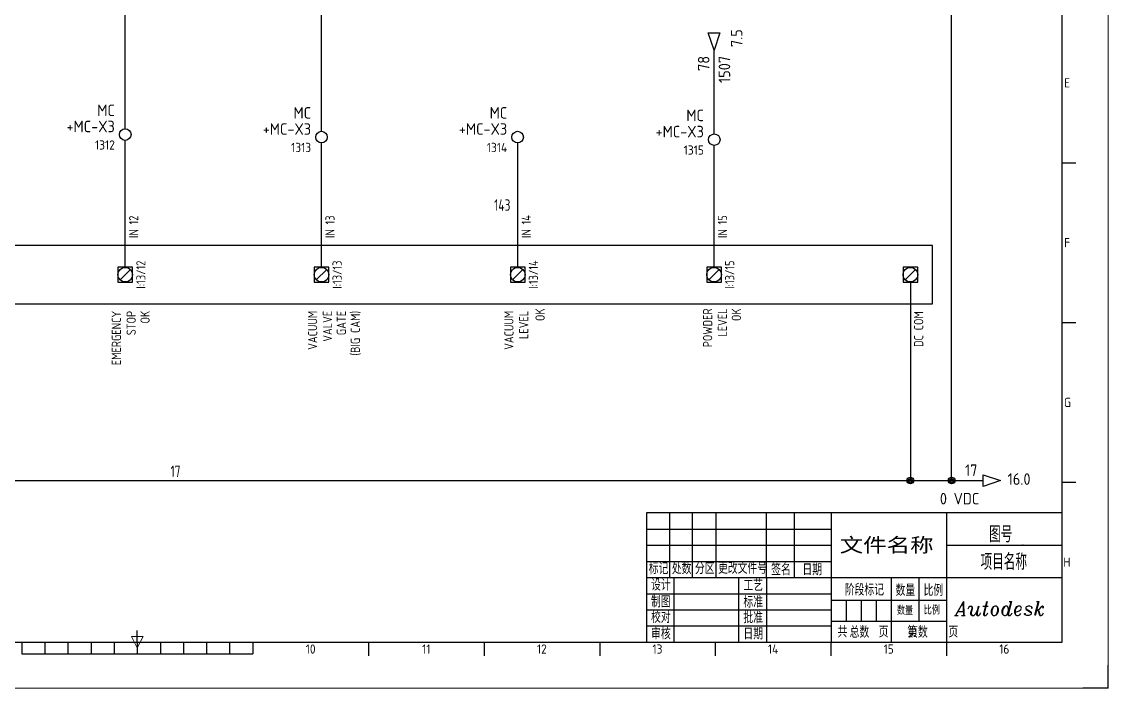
# Model space of a CAD drawing. Header units: millimetres. Extents: x 0 to 841, y 0 to 594.
# Drawn here: x 370.5 to 841, y 0 to 288.9 of the extents above; entities that cross this region are included whole.
import ezdxf
from ezdxf.enums import TextEntityAlignment as Align

# ---------------------------------------------------------------- set-up
doc = ezdxf.new("R2010")
doc.units = ezdxf.units.MM
doc.header["$LTSCALE"] = 12
for name, color, linetype in [('AE_BOR', 1, 'Continuous'), ('BLU_1.5mm^2', 5, 'Continuous'), ('DESC', 150, 'Continuous'), ('GRN_2.5mm^2', 3, 'Continuous'), ('GRY_0.5mm^2', 9, 'Continuous'), ('LOC', 8, 'Continuous'), ('SYMS', 7, 'Continuous'), ('TAGS', 150, 'Continuous'), ('TERMS', 123, 'Continuous'), ('WIRENO', 72, 'Continuous'), ('WIREREF', 52, 'Continuous'), ('WIREREF_DEST', 52, 'Continuous'), ('XREF', 7, 'Continuous'), ('图框_外框线', 7, 'Continuous'), ('图框_标题栏属性', 1, 'Continuous'), ('图框_标题栏文字', 6, 'Continuous')]:
    doc.layers.add(name, color=color, linetype=linetype)
doc.styles.get("Standard").update_dxf_attribs({"font": 'txt.shx', "bigfont": 'gbcbig.shx'})
doc.styles.add('WD', font='romans.shx', dxfattribs={"bigfont": 'gbcbig.shx'})
doc.styles.add('WD_IEC', font='isocp2.shx', dxfattribs={"width": 0.9, "height": 4, "bigfont": 'gbcbig.shx'})
doc.styles.add('工程字', font='gbenor.shx', dxfattribs={"bigfont": 'gbcbig.shx'})

# ---------------------------------------------------------------- blocks, each defined once
blk = doc.blocks.new('gb_a1')
for p, q in [((821, 20), (821, 574)), ((20, 20), (821, 20))]:
    blk.add_line(p, q)
at = {"layer": 'AE_BOR', "color": 1, "lineweight": 15}
for p, q in [((841, 594), (841, 0)), ((420.5, 17.5), (418, 22.5)), ((418, 22.5), (423, 22.5)), ((423, 22.5), (420.5, 17.5)), ((841, 0), (0, 0))]:
    blk.add_line(p, q, dxfattribs=at)
at = {"layer": 'AE_BOR'}
for p, q in [((821, 227.75), (827, 227.75)), ((821, 158.5), (827, 158.5)), ((821, 89.25), (827, 89.25)), ((520.625, 20), (520.625, 14)), ((570.6875, 20), (570.6875, 14)), ((620.75, 20), (620.75, 14)), ((670.8125, 20), (670.8125, 14)), ((720.875, 20), (720.875, 14)), ((770.9375, 20), (770.9375, 14))]:
    blk.add_line(p, q, dxfattribs=at)
at = {"layer": 'AE_BOR', "color": 2, "lineweight": 30}
for p, q in [((420.5, 20), (420.5, 25)), ((370.5, 20), (370.5, 15)), ((380.5, 20), (380.5, 15)), ((390.5, 20), (390.5, 15)), ((400.5, 20), (400.5, 15)), ((410.5, 20), (410.5, 15)), ((420.5, 20), (420.5, 15)), ((430.5, 20), (430.5, 15)), ((440.5, 20), (440.5, 15)), ((450.5, 20), (450.5, 15)), ((460.5, 20), (460.5, 15)), ((470.5, 20), (470.5, 15)), ((370.5, 15), (470.5, 15))]:
    blk.add_line(p, q, dxfattribs=at)
at = {"layer": 'AE_BOR', "lineweight": 30}
for q in [(841, 10), (830, 0)]:
    blk.add_line((841, 0), q, dxfattribs=at)
at = {"layer": 'AE_BOR', "style": 'WD_IEC'}
for s, p in [('E', (824.47619, 262.375)), ('F', (824.47619, 193.125)), ('G', (824.85714, 123.875)), ('H', (824.66667, 54.625))]:
    blk.add_text(s, height=4, dxfattribs=at).set_placement(p, align=Align.MIDDLE_RIGHT)
for s, p in [('10', (495.59375, 15)), ('11', (545.65625, 15)), ('12', (595.71875, 15)), ('13', (645.78125, 15)), ('14', (695.84375, 15)), ('15', (745.90625, 15)), ('16', (795.96875, 15))]:
    blk.add_text(s, height=4, dxfattribs=at).set_placement(p, align=Align.CENTER)
blk = doc.blocks.new('PLCIO_51B4')
at = {"layer": 'SYMS', "ltscale": 25}
for p, q in [((689.53, 12.7), (-12.7, 12.7)), ((689.53, -12.7), (689.53, 12.7)), ((-12.7, -12.7), (689.53, -12.7))]:
    blk.add_line(p, q, dxfattribs=at)
at = {"layer": 'SYMS'}
for p, q in [((336.82, 3.18), (336.82, -3.18)), ((343.18, 3.18), (336.82, 3.18)), ((336.82, 3.18), (336.82, -3.18)), ((343.18, 3.18), (336.82, 3.18)), ((337.75, -2.25), (342.25, 2.25)), ((343.18, -3.18), (343.18, 3.18)), ((343.18, -3.18), (343.18, 3.18)), ((421.82, 3.18), (421.82, -3.18)), ((428.18, 3.18), (421.82, 3.18)), ((421.82, 3.18), (421.82, -3.18)), ((428.18, 3.18), (421.82, 3.18)), ((422.75, -2.25), (427.25, 2.25)), ((428.18, -3.18), (428.18, 3.18)), ((428.18, -3.18), (428.18, 3.18)), ((506.82, 3.18), (506.82, -3.18)), ((513.17, 3.18), (506.82, 3.18)), ((506.82, 3.18), (506.82, -3.18)), ((513.17, 3.18), (506.82, 3.18)), ((507.75, -2.25), (512.25, 2.25)), ((513.17, -3.18), (513.17, 3.18)), ((513.17, -3.18), (513.17, 3.18)), ((591.83, 3.18), (591.83, -3.18)), ((598.17, 3.18), (591.83, 3.18)), ((591.83, 3.18), (591.83, -3.18)), ((598.17, 3.18), (591.83, 3.18)), ((592.75, -2.25), (597.25, 2.25)), ((598.17, -3.18), (598.17, 3.18)), ((598.17, -3.18), (598.17, 3.18)), ((676.83, 3.18), (676.83, -3.18)), ((683.17, 3.18), (676.83, 3.18)), ((677.75, -2.25), (682.25, 2.25)), ((683.17, -3.18), (683.17, 3.18)), ((336.82, -3.18), (343.18, -3.18)), ((336.82, -3.18), (343.18, -3.18)), ((421.82, -3.18), (428.18, -3.18)), ((421.82, -3.18), (428.18, -3.18)), ((506.82, -3.18), (513.17, -3.18)), ((506.82, -3.18), (513.17, -3.18)), ((591.83, -3.18), (598.17, -3.18)), ((591.83, -3.18), (598.17, -3.18)), ((676.83, -3.18), (683.17, -3.18))]:
    blk.add_line(p, q, dxfattribs=at)
for centre in [(340, 0), (425, 0), (510, 0), (595, 0), (680, 0)]:
    blk.add_circle(centre, 3.17, dxfattribs=at)
at = {"ltscale": 25, "style": 'WD_IEC'}
blk.add_attdef('TAG_1', text='', height=3.17, rotation=90, dxfattribs=at).set_placement((-8.17, 0), align=Align.CENTER)
at = {"ltscale": 25, "style": 'WD_IEC', "width": 0.8}
blk.add_attdef('LOC', text='', height=3.17, rotation=90, dxfattribs=at).set_placement((-33.34, 0), align=Align.CENTER)
at = {"layer": 'SYMS', "style": 'WD_IEC', "width": 0.9}
for tag, p in [('TERMDESC09', (1.65, 15.88)), ('TERMDESC10', (86.65, 15.88)), ('TERMDESC11', (171.65, 15.88)), ('TERMDESC12', (256.65, 15.88)), ('TERMDESC13', (341.65, 15.88)), ('TERMDESC14', (426.65, 15.88)), ('TERMDESC15', (511.65, 15.88)), ('TERMDESC16', (596.65, 15.88))]:
    blk.add_attdef(tag, text='', height=3.17, rotation=90, dxfattribs=at).set_placement(p, align=Align.TOP_LEFT)
for tag, p in [('TERM09', (-4.76, 0)), ('TERM10', (80.24, 0)), ('TERM11', (165.24, 0)), ('TERM12', (250.24, 0)), ('TERM13', (335.24, 0)), ('TERM14', (420.24, 0)), ('TERM15', (505.24, 0)), ('TERM16', (590.24, 0)), ('TERM17', (675.24, 0))]:
    blk.add_attdef(tag, text='', height=3.17, rotation=90, dxfattribs=at).set_placement(p, align=Align.CENTER)
at = {"layer": 'SYMS', "style": 'WD_IEC'}
for tag, p in [('TAGA09', (4.76, 0)), ('TAGA10', (89.76, 0)), ('TAGA11', (174.76, 0)), ('TAGA12', (259.76, 0)), ('TAGA13', (344.76, 0)), ('TAGA14', (429.76, 0)), ('TAGA15', (514.76, 0)), ('TAGA16', (599.76, 0))]:
    blk.add_attdef(tag, text='', height=3.17, rotation=90, dxfattribs=at).set_placement(p, align=Align.TOP_CENTER)
at = {"layer": 'SYMS', "style": 'WD_IEC', "flags": 1}
for tag, p in [('X2TERM09', (0, 3.18)), ('X2TERM10', (85, 3.18)), ('X2TERM11', (170, 3.18)), ('X2TERM12', (255, 3.18)), ('X2TERM13', (340, 3.18)), ('X2TERM14', (425, 3.18)), ('X2TERM15', (510, 3.18)), ('X2TERM16', (595, 3.18)), ('X8TERM17', (680, -3.18))]:
    blk.add_attdef(tag, text='', height=0.254, rotation=90, dxfattribs=at).set_placement(p, align=Align.RIGHT)
at = {"layer": 'SYMS', "style": 'WD_IEC', "width": 0.9}
blk.add_attdef('TERMDESC17', text='', height=3.17, rotation=90, dxfattribs=at).set_placement((681.59, -15.88), align=Align.TOP_RIGHT)
for tag, p in [('DESCA09', (-2.38, -29.37)), ('DESCB09', (1.59, -29.37)), ('DESCC09', (5.56, -29.37)), ('DESCD09', (9.52, -29.37)), ('DESCE09', (13.49, -29.37)), ('DESCA10', (82.62, -29.37)), ('DESCB10', (86.59, -29.37)), ('DESCC10', (90.56, -29.37)), ('DESCD10', (94.53, -29.37)), ('DESCE10', (98.49, -29.37)), ('DESCA11', (167.62, -29.37)), ('DESCB11', (171.59, -29.37)), ('DESCC11', (175.56, -29.37)), ('DESCD11', (179.53, -29.37)), ('DESCE11', (183.49, -29.37)), ('DESCA12', (252.62, -29.37)), ('DESCB12', (256.59, -29.37)), ('DESCC12', (260.56, -29.37)), ('DESCD12', (264.53, -29.37)), ('DESCE12', (268.49, -29.37)), ('DESCA13', (337.62, -29.37)), ('DESCB13', (341.59, -29.37)), ('DESCC13', (345.56, -29.37)), ('DESCD13', (349.53, -29.37)), ('DESCE13', (353.49, -29.37)), ('DESCA14', (422.62, -29.37)), ('DESCB14', (426.59, -29.37)), ('DESCC14', (430.56, -29.37)), ('DESCD14', (434.53, -29.37)), ('DESCE14', (438.49, -29.37)), ('DESCA15', (507.62, -29.37)), ('DESCB15', (511.59, -29.37)), ('DESCC15', (515.56, -29.37)), ('DESCD15', (519.53, -29.37)), ('DESCE15', (523.49, -29.37)), ('DESCA16', (592.62, -29.37)), ('DESCB16', (596.59, -29.37)), ('DESCC16', (600.56, -29.37)), ('DESCD16', (604.53, -29.37)), ('DESCE16', (608.49, -29.37))]:
    blk.add_attdef(tag, text='', height=3.17, rotation=90, dxfattribs=at).set_placement(p, align=Align.RIGHT)
blk = doc.blocks.new('HA1D2')
blk.add_lwpolyline([(0, 0), (-1.25, 3.75), (1.25, 3.75)], close=True)
at = {"style": 'WD_IEC'}
blk.add_attdef('XREF', text='', height=2.5, rotation=90, dxfattribs=at).set_placement((0, 5), align=Align.MIDDLE_LEFT)
at = {"style": 'WD_IEC', "flags": 1}
blk.add_attdef('SIGCODE', text='', height=1, dxfattribs=at).set_placement((-2.5, 1.8), align=Align.RIGHT)
blk.add_attdef('X8TERM01', (0, 0), '', height=0.32, dxfattribs=at)
at = {"style": 'WD_IEC', "flags": 8}
blk.add_attdef('WIRENO', text='', height=2.5, rotation=90, dxfattribs=at).set_placement((-1, -1.25), align=Align.RIGHT)
at = {"style": 'WD_IEC'}
blk.add_attdef('DESC1', text='', height=2.5, rotation=90, dxfattribs=at).set_placement((1, -1.25), align=Align.TOP_RIGHT)
blk = doc.blocks.new('HA1S1')
blk.add_lwpolyline([(0, 1.25), (3.75, 0), (0, -1.25)], close=True)
at = {"style": 'WD_IEC'}
for tag, height, flags, p in [('WIRENO', 2.5, 8, (-1.25, 1)), ('SIGCODE', 1, 1, (5, 1.8))]:
    blk.add_attdef(tag, text='', height=height, dxfattribs=dict(at, flags=flags)).set_placement(p, align=Align.RIGHT)
at = {"style": 'WD_IEC', "flags": 1}
blk.add_attdef('X4TERM01', (0, 0), '', height=0.32, dxfattribs=at)
at = {"style": 'WD_IEC'}
blk.add_attdef('XREF', text='', height=2.5, dxfattribs=at).set_placement((5, 0), align=Align.MIDDLE_LEFT)
blk.add_attdef('DESC1', text='', height=2.5, dxfattribs=at).set_placement((-1.25, -1), align=Align.TOP_RIGHT)
blk = doc.blocks.new('WD_WNH')
at = {"linetype": 'Continuous', "style": 'WD_IEC', "width": 0.8}
blk.add_attdef('WIRENO', text='', height=2.5, dxfattribs=at).set_placement((0, 0.75), align=Align.CENTER)
at = {"style": 'WD_IEC', "flags": 1}
for tag, p in [('W08USER', (0, 0.375)), ('W04USER', (0, 0.875)), ('W05USER', (0, 0.75)), ('W09USER', (0, 0.25)), ('W03USER', (0, 1)), ('W06USER', (0, 0.625)), ('W07USER', (0, 0.5)), ('W02USER', (0, 1.125)), ('W01USER', (0, 1.25)), ('W10USER', (0, 0.125))]:
    blk.add_attdef(tag, text='', height=0.08, dxfattribs=at).set_placement(p, align=Align.CENTER)
blk = doc.blocks.new('WD_WNV')
at = {"linetype": 'Continuous', "style": 'WD_IEC', "width": 0.8}
blk.add_attdef('WIRENO', text='', height=2.5, dxfattribs=at).set_placement((-1.6, 0), align=Align.MIDDLE_RIGHT)
at = {"style": 'WD_IEC', "flags": 1}
for tag, p in [('W08USER', (-1, 0.375)), ('W04USER', (-1, 0.875)), ('W05USER', (-1, 0.75)), ('W09USER', (-1, 0.25)), ('W03USER', (-1, 1)), ('W06USER', (-1, 0.625)), ('W07USER', (-1, 0.5)), ('W02USER', (-1, 1.125)), ('W01USER', (-1, 1.25)), ('W10USER', (-1, 0.125))]:
    blk.add_attdef(tag, text='', height=0.08, dxfattribs=at).set_placement(p, align=Align.CENTER)
blk = doc.blocks.new('CorpLogoBlock')
at = {"insert": (-46.09, 17.54), "char_height": 6, "width": 37.2055, "attachment_point": 1, "style": '工程字'}
blk.add_mtext('{\\Fitalic|c0;Autodesk}', dxfattribs=at)
blk = doc.blocks.new('GB_TitleBlock')
at = {"lineweight": -3}
for p, q in [((-50, 42), (0, 42)), ((-50, 28), (0, 28))]:
    blk.add_line(p, q, dxfattribs=at)
blk.add_point((-16.99, 42), dxfattribs=at)
at = {"layer": '图框_外框线'}
for p, q in [((-170, 56), (-170, 28)), ((-160, 28), (-160, 56)), ((-150, 56), (-150, 28)), ((-128, 28), (-128, 56)), ((-116, 56), (-116, 28)), ((-100, 56), (-100, 0)), ((-50, 56), (-50, 0)), ((-180, 49), (-100, 49)), ((-180, 42), (-100, 42)), ((-180, 35), (-100, 35)), ((-180, 28), (-50, 28)), ((-168, 0), (-168, 28)), ((-140, 0), (-140, 28)), ((-128, 28), (-128, 0)), ((-74, 28), (-74, 0)), ((-62, 28), (-62, 9)), ((-180, 21), (-100, 21)), ((-50, 18), (-100, 18)), ((-93.5, 18), (-93.5, 9)), ((-87, 18), (-87, 9)), ((-80.5, 18), (-80.5, 9)), ((-180, 14), (-100, 14)), ((-180, 7), (-100, 7)), ((-50, 9), (-100, 9))]:
    blk.add_line(p, q, dxfattribs=at)
blk.add_lwpolyline([(0, 56), (-180, 56), (-180, 0), (0, 0), (0, 56)], dxfattribs=at)
at = {"style": 'WD', "flags": 1}
blk.add_attdef('WD_TB', (-168.38, 50.46), '', height=2, dxfattribs=at)
at = {"layer": '图框_标题栏属性', "style": '工程字'}
for tag, p in [('REV3', (-179.58, 50.91)), ('REV2', (-179.43, 43.49)), ('REV1', (-179.43, 36.77))]:
    blk.add_attdef(tag, p, '', height=3, dxfattribs=at)
for tag, height, width, p, p2 in [('REV3DET', 3, 13.288798, (-148.76, 50.77), (-130.49, 50.77)), ('BY3', 3, 6.930672, (-126.95, 50.77), (-117.42, 50.77)), ('RD3', 3, 9.096075, (-114.66, 50.77), (-102.16, 50.77)), ('REV2DET', 3, 1.39216, (-148.76, 43.77), (-130.49, 43.77)), ('BY2', 3, 6.930672, (-126.95, 43.77), (-117.42, 43.77)), ('RD2', 3, 9.096075, (-114.66, 43.77), (-102.16, 43.77)), ('文件名称', 7, 2.04191, (-96.3, 38.33), (-55.63, 38.33)), ('REV1DET', 3, 13.288798, (-148.76, 36.77), (-130.49, 36.77)), ('BY1', 3, 6.930672, (-126.95, 36.77), (-117.42, 36.77)), ('RD1', 3, 9.096075, (-114.66, 36.77), (-102.16, 36.77))]:
    blk.add_attdef(tag, text='', height=height, dxfattribs=dict(at, width=width)).set_placement(p, p2, align=Align.FIT)
for tag, p in [('图号', (-26.57, 46.93)), ('项目名称', (-25.25, 35.16))]:
    blk.add_attdef(tag, text='', height=7, dxfattribs=at).set_placement(p, align=Align.MIDDLE)
at = {"layer": '图框_标题栏属性', "lineweight": -3}
for tag, p in [('设计', (-163.59, 22.3)), ('工艺', (-123.59, 22.3)), ('制图', (-163.59, 15.3)), ('标准', (-123.59, 15.3)), ('校对', (-163.59, 8.3)), ('批准', (-123.59, 8.3)), ('审核', (-163.59, 1.3)), ('日期', (-123.59, 1.3))]:
    blk.add_attdef(tag, p, '', height=5, dxfattribs=at)
at = {"layer": '图框_标题栏属性', "style": '工程字'}
for tag, height, p in [('数量', 3.5, (-68.02, 13.58)), ('比例', 3.5, (-56.4, 13.74)), ('总数', 5, (-87.74, 4.36)), ('页数', 5, (-62.45, 4.36))]:
    blk.add_attdef(tag, text='', height=height, dxfattribs=at).set_placement(p, align=Align.MIDDLE_CENTER)
at = {"layer": '图框_标题栏文字', "style": '工程字'}
for s, p in [('标记', (-179, 29.44)), ('处数', (-169, 29.44)), ('分区', (-159, 29.44)), ('更改文件号', (-149, 29.59)), ('签名', (-126, 29)), ('日期', (-112.47, 28.98)), ('设计', (-177.99, 22.35)), ('工艺', (-138.02, 22.15)), ('阶段标记', (-94.11, 20.2)), ('数量', (-72.11, 20)), ('比例', (-60, 20)), ('制图', (-178.04, 15.02)), ('标准', (-137.99, 14.92)), ('校对', (-177.99, 8.33)), ('批准', (-138.02, 8.15)), ('审核', (-177.99, 1.15)), ('日期', (-138.02, 1.15)), ('共     页   第     页', (-97.24, 2))]:
    blk.add_text(s, height=5, dxfattribs=at).set_placement(p)
blk = doc.blocks.new('wddot')
for radius in [0.72, 0.449, 0.223]:
    blk.add_circle((0, 0), radius)
blk = doc.blocks.new('VT0002')
blk.add_circle((0, 0), 1.25)
at = {"style": 'WD_IEC'}
for tag, p in [('INST', (-2.25, 7.5)), ('LOC', (-2.25, 4))]:
    blk.add_attdef(tag, text='', height=2.5, dxfattribs=at).set_placement(p, align=Align.RIGHT)
at = {"style": 'WD_IEC', "flags": 1}
for tag, p, height in [('ASSYCODE', (2.75, 10.75), 1), ('CATDESC', (2.75, 9.25), 1), ('MFG', (2.75, 7.25), 1.5), ('CAT', (2.75, 4.75), 1.5), ('X2PIN01', (0, 2.25), 0.4), ('X4TERM01', (-1.25, 0), 0.32), ('X4PIN01', (-1.25, 1), 0.4), ('X4TERMDESC01', (-1.25, 0.5), 0.4), ('X2TERM01', (0, 1.25), 0.32), ('X2TERMDESC01', (0, 1.75), 0.4), ('X8PIN01', (0, -0.25), 0.4), ('X1TERM01', (1.25, 0), 0.32), ('X1PIN01', (1.25, 1), 0.4), ('X1TERMDESC01', (1.25, 0.5), 0.4), ('X8TERM01', (0, -1.25), 0.32), ('X8TERMDESC01', (0, -0.75), 0.4), ('LINKTERM', (0, -2), 0.4), ('STRIPSEQ', (0, -3), 0.4)]:
    blk.add_attdef(tag, p, '', height=height, dxfattribs=at)
at = {"style": 'WD_IEC', "flags": 8}
for tag, height, p in [('TAGSTRIP', 2.5, (-2.25, 0.5)), ('TERM01', 2, (-2.25, -3.25))]:
    blk.add_attdef(tag, text='', height=height, dxfattribs=at).set_placement(p, align=Align.RIGHT)

msp = doc.modelspace()

# ---------------------------------------------------------------- linework, layer by layer
at = {"layer": 'BLU_1.5mm^2'}
for p, q in [((415.29, 242.45), (415.29, 334.67)), ((670.29, 240.25), (670.29, 276.54))]:
    msp.add_line(p, q, dxfattribs=at)
at = {"layer": 'GRN_2.5mm^2', "ltscale": 25}
for p, q in [((773.18, 90), (773.18, 340)), ((755.29, 176.07), (755.29, 90)), ((55.55, 90), (786.85, 90))]:
    msp.add_line(p, q, dxfattribs=at)
at = {"layer": 'GRY_0.5mm^2'}
for p, q in [((500.29, 241.36), (500.29, 296.54)), ((415.29, 182.42), (415.29, 237.45)), ((500.29, 182.42), (500.29, 236.36)), ((585.29, 182.42), (585.29, 236.36)), ((670.29, 182.42), (670.29, 235.25))]:
    msp.add_line(p, q, dxfattribs=at)

# ---------------------------------------------------------------- block references
for name, p in [('gb_a1', (0, 0)), ('CorpLogoBlock', (821, 20))]:
    msp.add_blockref(name, p)
ref = msp.add_blockref('GB_TitleBlock', (821, 20))
ref.add_attrib('页数', '页数', dxfattribs={"layer": '图框_标题栏属性', "height": 5, "style": '工程字'}).set_placement((758.55, 24.36), align=Align.MIDDLE_CENTER)
ref.add_attrib('总数', '总数', dxfattribs={"layer": '图框_标题栏属性', "height": 5, "style": '工程字'}).set_placement((733.26, 24.36), align=Align.MIDDLE_CENTER)
ref.add_attrib('比例', '比例', dxfattribs={"layer": '图框_标题栏属性', "height": 3.5, "style": '工程字'}).set_placement((764.6, 33.74), align=Align.MIDDLE_CENTER)
ref.add_attrib('数量', '数量', dxfattribs={"layer": '图框_标题栏属性', "height": 3.5, "style": '工程字'}).set_placement((752.98, 33.58), align=Align.MIDDLE_CENTER)
ref.add_attrib('项目名称', '项目名称', dxfattribs={"layer": '图框_标题栏属性', "height": 7, "style": '工程字'}).set_placement((795.75, 55.16), align=Align.MIDDLE)
ref.add_attrib('图号', '图号', dxfattribs={"layer": '图框_标题栏属性', "height": 7, "style": '工程字'}).set_placement((794.43, 66.93), align=Align.MIDDLE)
ref.add_attrib('文件名称', '文件名称', dxfattribs={"layer": '图框_标题栏属性', "height": 7, "style": '工程字', "width": 2.04191}).set_placement((724.7, 58.33), (765.37, 58.33), align=Align.FIT)
at = {"layer": 'SYMS', "ltscale": 25}
ref = msp.add_blockref('HA1D2', (670.29, 276.54), dxfattribs=dict(at, xscale=2, yscale=2, zscale=2))
ref.add_attrib('WIRENO', '78', dxfattribs={"layer": 'WIREREF_DEST', "height": 5, "rotation": 90, "style": 'WD_IEC', "flags": 8}).set_placement((668.29, 274.04), align=Align.RIGHT)
ref.add_attrib('DESC1', '1507', dxfattribs={"layer": 'DESC', "height": 5, "rotation": 90, "style": 'WD_IEC'}).set_placement((672.29, 274.04), align=Align.TOP_RIGHT)
ref.add_attrib('XREF', '7.5', dxfattribs={"layer": 'XREF', "height": 5, "rotation": 90, "style": 'WD_IEC'}).set_placement((680.07, 277.86), align=Align.MIDDLE_LEFT)
at = {"layer": 'SYMS'}
ref = msp.add_blockref('VT0002', (415.29, 239.95), dxfattribs=dict(at, xscale=2, yscale=2, zscale=2))
ref.add_attrib('TAGSTRIP', '+MC-X3', dxfattribs={"layer": 'TAGS', "height": 5, "style": 'WD_IEC', "flags": 8}).set_placement((410.79, 240.95), align=Align.RIGHT)
ref.add_attrib('LOC', 'MC', dxfattribs={"layer": 'LOC', "height": 5, "style": 'WD_IEC'}).set_placement((410.79, 247.95), align=Align.RIGHT)
ref.add_attrib('TERM01', '1312', dxfattribs={"layer": 'TERMS', "height": 4, "style": 'WD_IEC', "flags": 8}).set_placement((410.79, 233.45), align=Align.RIGHT)
ref = msp.add_blockref('VT0002', (500.28, 238.86), dxfattribs=dict(at, xscale=2, yscale=2, zscale=2))
ref.add_attrib('TAGSTRIP', '+MC-X3', dxfattribs={"layer": 'TAGS', "height": 5, "style": 'WD_IEC', "flags": 8}).set_placement((495.78, 239.86), align=Align.RIGHT)
ref.add_attrib('LOC', 'MC', dxfattribs={"layer": 'LOC', "height": 5, "style": 'WD_IEC'}).set_placement((495.78, 246.86), align=Align.RIGHT)
ref.add_attrib('TERM01', '1313', dxfattribs={"layer": 'TERMS', "height": 4, "style": 'WD_IEC', "flags": 8}).set_placement((495.78, 232.36), align=Align.RIGHT)
ref = msp.add_blockref('VT0002', (585.21, 238.86), dxfattribs=dict(at, xscale=2, yscale=2, zscale=2))
ref.add_attrib('TAGSTRIP', '+MC-X3', dxfattribs={"layer": 'TAGS', "height": 5, "style": 'WD_IEC', "flags": 8}).set_placement((580.71, 239.86), align=Align.RIGHT)
ref.add_attrib('LOC', 'MC', dxfattribs={"layer": 'LOC', "height": 5, "style": 'WD_IEC'}).set_placement((580.71, 246.86), align=Align.RIGHT)
ref.add_attrib('TERM01', '1314', dxfattribs={"layer": 'TERMS', "height": 4, "style": 'WD_IEC', "flags": 8}).set_placement((580.71, 232.36), align=Align.RIGHT)
ref = msp.add_blockref('VT0002', (670.39, 237.75), dxfattribs=dict(at, xscale=2, yscale=2, zscale=2))
ref.add_attrib('TAGSTRIP', '+MC-X3', dxfattribs={"layer": 'TAGS', "height": 5, "style": 'WD_IEC', "flags": 8}).set_placement((665.89, 238.75), align=Align.RIGHT)
ref.add_attrib('LOC', 'MC', dxfattribs={"layer": 'LOC', "height": 5, "style": 'WD_IEC'}).set_placement((665.89, 245.75), align=Align.RIGHT)
ref.add_attrib('TERM01', '1315', dxfattribs={"layer": 'TERMS', "height": 4, "style": 'WD_IEC', "flags": 8}).set_placement((665.89, 231.25), align=Align.RIGHT)
at = {"layer": 'SYMS', "ltscale": 25}
ref = msp.add_blockref('PLCIO_51B4', (75.29, 179.24), dxfattribs=at)
ref.add_attrib('TAGA13', 'I:13/12', dxfattribs={"layer": 'TAGS', "ltscale": 25, "height": 4, "rotation": 90, "style": 'WD_IEC', "width": 0.9}).set_placement((420.05, 179.24), align=Align.TOP_CENTER)
ref.add_attrib('DESCA13', 'EMERGENCY', dxfattribs={"layer": 'DESC', "ltscale": 25, "height": 4, "rotation": 90, "style": 'WD_IEC', "width": 0.9}).set_placement((413.44, 163.56), align=Align.RIGHT)
ref.add_attrib('DESCB13', 'STOP', dxfattribs={"layer": 'DESC', "ltscale": 25, "height": 4, "rotation": 90, "style": 'WD_IEC', "width": 0.9}).set_placement((419.87, 163.56), align=Align.RIGHT)
ref.add_attrib('TERMDESC13', 'IN 12', dxfattribs={"layer": 'TERMS', "ltscale": 25, "height": 4, "rotation": 90, "style": 'WD_IEC', "width": 0.9}).set_placement((416.95, 195.12), align=Align.TOP_LEFT)
ref.add_attrib('DESCC13', 'OK', dxfattribs={"layer": 'DESC', "ltscale": 25, "height": 4, "rotation": 90, "style": 'WD_IEC', "width": 0.9}).set_placement((425.89, 163.56), align=Align.RIGHT)
ref.add_attrib('TAGA14', 'I:13/13', dxfattribs={"layer": 'TAGS', "ltscale": 25, "height": 4, "rotation": 90, "style": 'WD_IEC', "width": 0.9}).set_placement((505.05, 179.24), align=Align.TOP_CENTER)
ref.add_attrib('DESCA14', 'VACUUM', dxfattribs={"layer": 'DESC', "ltscale": 25, "height": 4, "rotation": 90, "style": 'WD_IEC', "width": 0.9}).set_placement((498.44, 163.56), align=Align.RIGHT)
ref.add_attrib('DESCB14', 'VALVE', dxfattribs={"layer": 'DESC', "ltscale": 25, "height": 4, "rotation": 90, "style": 'WD_IEC', "width": 0.9}).set_placement((504.87, 163.56), align=Align.RIGHT)
ref.add_attrib('TERMDESC14', 'IN 13', dxfattribs={"layer": 'TERMS', "ltscale": 25, "height": 4, "rotation": 90, "style": 'WD_IEC', "width": 0.9}).set_placement((501.95, 195.12), align=Align.TOP_LEFT)
ref.add_attrib('DESCC14', 'GATE', dxfattribs={"layer": 'DESC', "ltscale": 25, "height": 4, "rotation": 90, "style": 'WD_IEC', "width": 0.9}).set_placement((510.89, 163.56), align=Align.RIGHT)
ref.add_attrib('DESCD14', '(BIG CAM)', dxfattribs={"layer": 'DESC', "ltscale": 25, "height": 4, "rotation": 90, "style": 'WD_IEC', "width": 0.9}).set_placement((516.91, 163.56), align=Align.RIGHT)
ref.add_attrib('TAGA15', 'I:13/14', dxfattribs={"layer": 'TAGS', "ltscale": 25, "height": 4, "rotation": 90, "style": 'WD_IEC', "width": 0.9}).set_placement((590.05, 179.24), align=Align.TOP_CENTER)
ref.add_attrib('DESCA15', 'VACUUM', dxfattribs={"layer": 'DESC', "ltscale": 25, "height": 4, "rotation": 90, "style": 'WD_IEC', "width": 0.9}).set_placement((583.44, 163.56), align=Align.RIGHT)
ref.add_attrib('DESCB15', 'LEVEL', dxfattribs={"layer": 'DESC', "ltscale": 25, "height": 4, "rotation": 90, "style": 'WD_IEC', "width": 0.9}).set_placement((589.87, 163.56), align=Align.RIGHT)
ref.add_attrib('TERMDESC15', 'IN 14', dxfattribs={"layer": 'TERMS', "ltscale": 25, "height": 4, "rotation": 90, "style": 'WD_IEC', "width": 0.9}).set_placement((586.95, 195.12), align=Align.TOP_LEFT)
ref.add_attrib('DESCC15', 'OK', dxfattribs={"layer": 'DESC', "ltscale": 25, "height": 4, "rotation": 90, "style": 'WD_IEC', "width": 0.9}).set_placement((596.94, 164.61), align=Align.RIGHT)
ref.add_attrib('TAGA16', 'I:13/15', dxfattribs={"layer": 'TAGS', "ltscale": 25, "height": 4, "rotation": 90, "style": 'WD_IEC', "width": 0.9}).set_placement((675.05, 179.24), align=Align.TOP_CENTER)
ref.add_attrib('DESCA16', 'POWDER', dxfattribs={"layer": 'DESC', "ltscale": 25, "height": 4, "rotation": 90, "style": 'WD_IEC', "width": 0.9}).set_placement((669.49, 164.61), align=Align.RIGHT)
ref.add_attrib('DESCB16', 'LEVEL', dxfattribs={"layer": 'DESC', "ltscale": 25, "height": 4, "rotation": 90, "style": 'WD_IEC', "width": 0.9}).set_placement((675.92, 164.61), align=Align.RIGHT)
ref.add_attrib('TERMDESC16', 'IN 15', dxfattribs={"layer": 'TERMS', "ltscale": 25, "height": 4, "rotation": 90, "style": 'WD_IEC', "width": 0.9}).set_placement((671.95, 195.12), align=Align.TOP_LEFT)
ref.add_attrib('DESCC16', 'OK', dxfattribs={"layer": 'DESC', "ltscale": 25, "height": 4, "rotation": 90, "style": 'WD_IEC', "width": 0.9}).set_placement((681.94, 164.61), align=Align.RIGHT)
ref.add_attrib('TERMDESC17', 'DC COM', dxfattribs={"layer": 'TERMS', "ltscale": 25, "height": 4, "rotation": 90, "style": 'WD_IEC', "width": 0.9}).set_placement((756.88, 163.37), align=Align.TOP_RIGHT)
ref = msp.add_blockref('HA1S1', (786.85, 90), dxfattribs=dict(at, xscale=2, yscale=2, zscale=2))
ref.add_attrib('WIRENO', '17', dxfattribs={"layer": 'WIREREF', "height": 5, "style": 'WD_IEC', "flags": 8}).set_placement((784.35, 92), align=Align.RIGHT)
ref.add_attrib('DESC1', '0 VDC', dxfattribs={"layer": 'DESC', "height": 5, "style": 'WD_IEC'}).set_placement((785.15, 84.68), align=Align.TOP_RIGHT)
ref.add_attrib('XREF', '16.0', dxfattribs={"layer": 'XREF', "height": 5, "style": 'WD_IEC'}).set_placement((797.43, 90.65), align=Align.MIDDLE_LEFT)
at = {"layer": 'SYMS', "xscale": 2, "yscale": 2, "zscale": 2}
for p in [(755.29, 90), (773.18, 90)]:
    msp.add_blockref('wddot', p, dxfattribs=at)
at = {"layer": 'WIRENO', "ltscale": 25}
ref = msp.add_blockref('WD_WNV', (585.29, 209.39), dxfattribs=dict(at, xscale=2, yscale=2, zscale=2))
ref.add_attrib('WIRENO', '143', dxfattribs={"linetype": 'Continuous', "height": 5, "style": 'WD_IEC', "width": 0.8}).set_placement((582.09, 209.39), align=Align.MIDDLE_RIGHT)
ref = msp.add_blockref('WD_WNH', (437.07, 90), dxfattribs=dict(at, xscale=2, yscale=2, zscale=2))
ref.add_attrib('WIRENO', '17', dxfattribs={"linetype": 'Continuous', "height": 5, "style": 'WD_IEC', "width": 0.8}).set_placement((437.07, 91.5), align=Align.CENTER)

doc.saveas('drawing.dxf')
